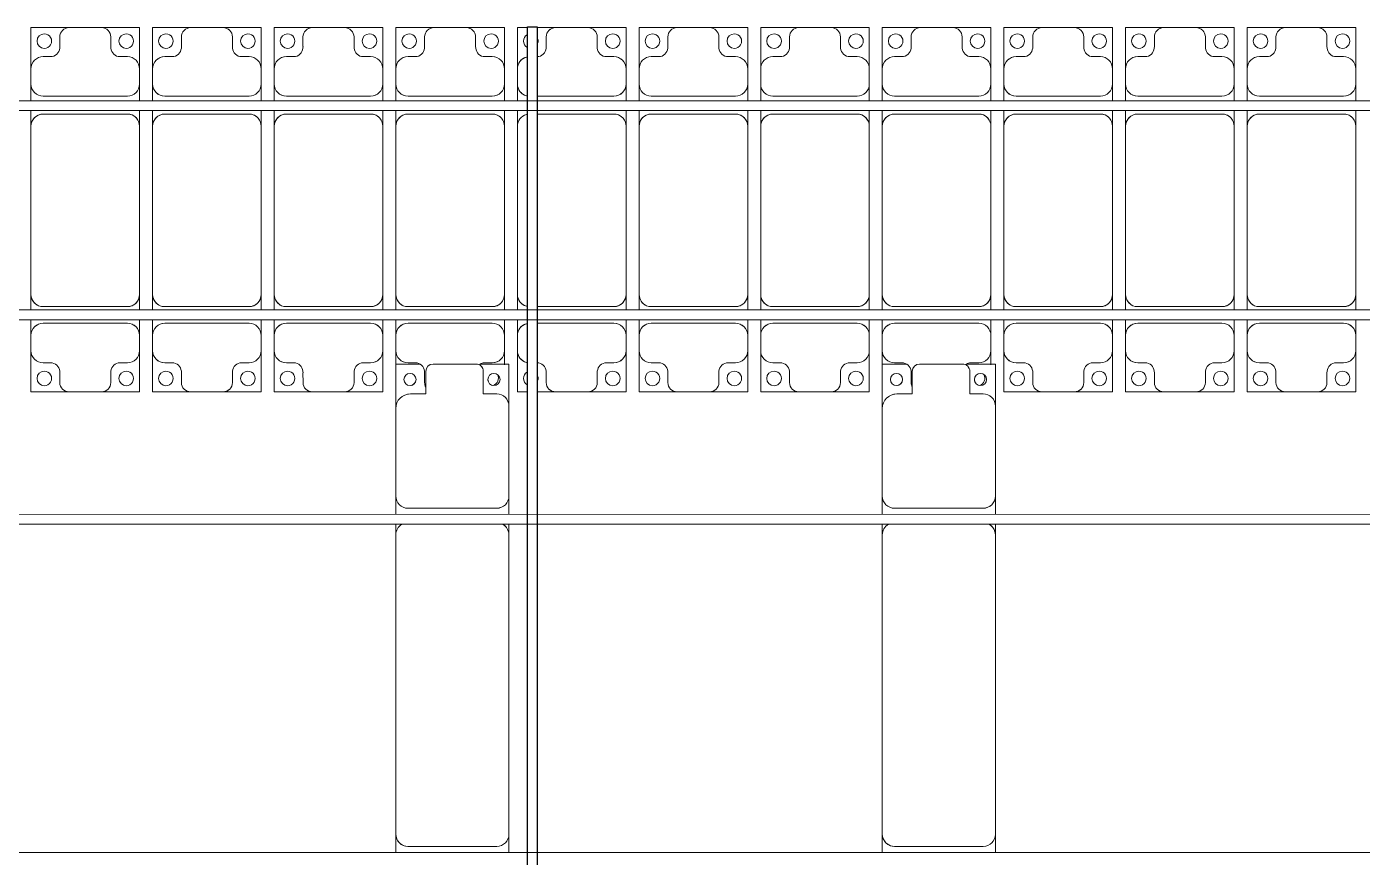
# Model space of a CAD drawing. Header units: millimetres. Extents: x -178706 to 107777, y -87310 to 933.
# Drawn here: x -78641 to -73151, y -8881 to -5467 of the extents above; entities that cross this region are included whole.
import ezdxf

# ---------------------------------------------------------------- set-up
doc = ezdxf.new("R2010")
doc.units = ezdxf.units.MM
doc.layers.add('A-GENM', color=13, linetype='Continuous', lineweight=9)
doc.layers.add('S-BEAM', color=12, linetype='Continuous', lineweight=9)

# ---------------------------------------------------------------- blocks, each defined once
blk = doc.blocks.new('Dai phao do pin - DẢI PHAO ĐỠ PIN-V47-BỐ TRÍ KHUNG KẾT CẤU BÈ PIN 04')
at = {"layer": 'A-GENM', "color": 7}
for p, q in [((67074.7, 241.6), (67149.7, 241.6)), ((68380.3, 241.6), (67149.7, 241.6)), ((68380.3, 241.6), (68424.7, 241.6)), ((68464.7, 241.6), (68539.7, 241.6)), ((68899.7, 241.6), (68539.7, 241.6)), ((68899.7, 241.6), (69082.2, 241.6)), ((69082.2, 241.6), (69082.2, 142.1)), ((67099.7, 191.6), (67099.7, -173.4)), ((68489.7, 191.6), (68489.7, -173.4)), ((68959.7, 118.2), (68959.7, 181.6)), ((69052.2, 118.2), (68959.7, 118.2)), ((69082.2, -88.2), (69082.2, 88.2)), ((69082.2, -105.4), (69082.2, -223.4)), ((68959.7, -173.4), (68959.7, -118.2)), ((68959.7, -118.2), (69052.2, -118.2)), ((67149.7, -223.4), (67074.7, -223.4)), ((67149.7, -223.4), (68380.3, -223.4)), ((68424.7, -223.4), (68380.3, -223.4)), ((68539.7, -223.4), (68464.7, -223.4)), ((68539.7, -223.4), (68909.7, -223.4)), ((69082.2, -223.4), (68909.7, -223.4))]:
    blk.add_line(p, q, dxfattribs=at)
for centre, radius, start, end in [((67149.7, 191.6), 50, 90, 180), ((67149.7, 191.6), 50, 105, 180), ((68380.3, 191.6), 50, 30, 90), ((68380.3, 191.6), 50, 30, 90), ((68539.7, 191.6), 50, 90, 180), ((68539.7, 191.6), 50, 135, 180), ((68899.7, 181.6), 60, 0, 90), ((68899.7, 181.6), 60, 0, 30), ((69018.6, 183.2), 25, 360, 180), ((69018.6, 183.2), 25, 180, 360), ((69052.2, 88.2), 30, 360, 90), ((69052.2, -88.2), 30, 270, 0), ((69052.2, -88.2), 30, 300, 330), ((69018.6, -161.8), 25, 360, 180), ((69018.6, -161.8), 25, 180, 360), ((69018.6, -161.8), 25, 90, 105), ((67149.7, -173.4), 50, 180, 270), ((67149.7, -173.4), 50, 180, 270), ((68380.3, -173.4), 50, 270, 330), ((68380.3, -173.4), 50, 285, 330), ((68539.7, -173.4), 50, 180, 270), ((68539.7, -173.4), 50, 180, 225), ((68909.7, -173.4), 50, 270, 0), ((68909.7, -173.4), 50, 315, 0)]:
    blk.add_arc(centre, radius, start, end, dxfattribs=at)
blk = doc.blocks.new('Dai phao do pin - DẢI PHAO ĐỠ PIN-V48-BỐ TRÍ KHUNG KẾT CẤU BÈ PIN 04')
at = {"layer": 'A-GENM', "color": 7}
for p, q in [((67074.7, 241.6), (67149.7, 241.6)), ((68380.3, 241.6), (67149.7, 241.6)), ((68380.3, 241.6), (68424.7, 241.6)), ((68464.7, 241.6), (68539.7, 241.6)), ((68899.7, 241.6), (68539.7, 241.6)), ((68899.7, 241.6), (69082.2, 241.6)), ((69082.2, 241.6), (69082.2, 142.1)), ((67099.7, 191.6), (67099.7, -173.4)), ((68489.7, 191.6), (68489.7, -173.4)), ((68959.7, 118.2), (68959.7, 181.6)), ((69052.2, 118.2), (68959.7, 118.2)), ((69082.2, -88.2), (69082.2, 88.2)), ((69082.2, -105.4), (69082.2, -223.4)), ((68959.7, -173.4), (68959.7, -118.2)), ((68959.7, -118.2), (69052.2, -118.2)), ((67149.7, -223.4), (67074.7, -223.4)), ((67149.7, -223.4), (68380.3, -223.4)), ((68424.7, -223.4), (68380.3, -223.4)), ((68539.7, -223.4), (68464.7, -223.4)), ((68539.7, -223.4), (68909.7, -223.4)), ((69082.2, -223.4), (68909.7, -223.4))]:
    blk.add_line(p, q, dxfattribs=at)
for centre, radius, start, end in [((67149.7, 191.6), 50, 90, 180), ((67149.7, 191.6), 50, 105, 180), ((68380.3, 191.6), 50, 30, 90), ((68380.3, 191.6), 50, 30, 90), ((68539.7, 191.6), 50, 90, 180), ((68539.7, 191.6), 50, 135, 180), ((68899.7, 181.6), 60, 0, 90), ((68899.7, 181.6), 60, 0, 30), ((69018.6, 183.2), 25, 360, 180), ((69018.6, 183.2), 25, 180, 360), ((69052.2, 88.2), 30, 360, 90), ((69052.2, -88.2), 30, 270, 0), ((69052.2, -88.2), 30, 300, 330), ((69018.6, -161.8), 25, 360, 180), ((69018.6, -161.8), 25, 180, 360), ((69018.6, -161.8), 25, 90, 105), ((67149.7, -173.4), 50, 180, 270), ((67149.7, -173.4), 50, 180, 270), ((68380.3, -173.4), 50, 270, 330), ((68380.3, -173.4), 50, 285, 330), ((68539.7, -173.4), 50, 180, 270), ((68539.7, -173.4), 50, 180, 225), ((68909.7, -173.4), 50, 270, 0), ((68909.7, -173.4), 50, 315, 0)]:
    blk.add_arc(centre, radius, start, end, dxfattribs=at)
blk = doc.blocks.new('Dầm C52 - Dầm C52-21052-BỐ TRÍ KHUNG KẾT CẤU BÈ PIN 04')
at = {"layer": 'S-BEAM', "color": 1}
blk.add_line((63551.9, -20), (-63551.9, -20), dxfattribs=at)
blk = doc.blocks.new('Dầm C52 - Dầm C52-21053-BỐ TRÍ KHUNG KẾT CẤU BÈ PIN 04')
at = {"layer": 'S-BEAM', "color": 1}
for p, q in [((-63553.8, 20), (63553.8, 20)), ((63553.8, -20), (-63553.8, -20))]:
    blk.add_line(p, q, dxfattribs=at)
blk = doc.blocks.new('Dầm C52 - Dầm C52-21054-BỐ TRÍ KHUNG KẾT CẤU BÈ PIN 04')
at = {"layer": 'S-BEAM', "color": 1}
for p, q in [((-63555, 20), (63555, 20)), ((63555, -20), (-63555, -20))]:
    blk.add_line(p, q, dxfattribs=at)
blk = doc.blocks.new('Dầm C52 - Dầm C52-21055-BỐ TRÍ KHUNG KẾT CẤU BÈ PIN 04')
at = {"layer": 'S-BEAM', "color": 1}
for p, q in [((-63556.2, 20), (63556.2, 20)), ((63556.2, -20), (-63556.2, -20))]:
    blk.add_line(p, q, dxfattribs=at)
blk = doc.blocks.new('Dầm C52 - Hộp 40x60-15957-BỐ TRÍ KHUNG KẾT CẤU BÈ PIN 04')
at = {"layer": 'S-BEAM', "color": 3, "lineweight": 25}
for p, q in [((-37160, 20), (37160, 20)), ((37160, 20), (37160, -20)), ((37160, -20), (-37160, -20))]:
    blk.add_line(p, q, dxfattribs=at)
blk = doc.blocks.new('Dai phaodi lai - DẢI PHAO ĐI LẠI-21666-BỐ TRÍ KHUNG KẾT CẤU BÈ PIN 04')
at = {"layer": 'A-GENM', "color": 7}
for p, q in [((92276.8, 748.4), (92433.1, 748.4)), ((92276.8, 579.3), (92276.8, 748.4)), ((92566.9, 748.4), (92433.1, 748.4)), ((92566.9, 748.4), (92723.2, 748.4)), ((92723.2, 748.4), (92723.2, 579.3)), ((92776.8, 748.4), (92933.1, 748.4)), ((92776.8, 579.3), (92776.8, 748.4)), ((93066.9, 748.4), (92933.1, 748.4)), ((93066.9, 748.4), (93223.2, 748.4)), ((93223.2, 748.4), (93223.2, 579.3)), ((93276.8, 748.4), (93433.1, 748.4)), ((93276.8, 579.3), (93276.8, 748.4)), ((93566.9, 748.4), (93433.1, 748.4)), ((93566.9, 748.4), (93723.2, 748.4)), ((93723.2, 748.4), (93723.2, 579.3)), ((93776.8, 748.4), (93933.1, 748.4)), ((93776.8, 579.3), (93776.8, 748.4)), ((94066.9, 748.4), (93933.1, 748.4)), ((94066.9, 748.4), (94223.2, 748.4)), ((94223.2, 748.4), (94223.2, 579.3)), ((94276.8, 748.4), (94318.3, 748.4)), ((94276.8, 579.3), (94276.8, 748.4)), ((94358.3, 748.4), (94433.1, 748.4)), ((94566.9, 748.4), (94433.1, 748.4)), ((94566.9, 748.4), (94723.2, 748.4)), ((94723.2, 748.4), (94723.2, 579.3)), ((94776.8, 748.4), (94933.1, 748.4)), ((94776.8, 579.3), (94776.8, 748.4)), ((95066.9, 748.4), (94933.1, 748.4)), ((95066.9, 748.4), (95223.2, 748.4)), ((95223.2, 748.4), (95223.2, 579.3)), ((95276.8, 748.4), (95433.1, 748.4)), ((95276.8, 579.3), (95276.8, 748.4)), ((95566.9, 748.4), (95433.1, 748.4)), ((95566.9, 748.4), (95723.2, 748.4)), ((95723.2, 748.4), (95723.2, 579.3)), ((95776.8, 748.4), (95933.1, 748.4)), ((95776.8, 579.3), (95776.8, 748.4)), ((96066.9, 748.4), (95933.1, 748.4)), ((96066.9, 748.4), (96223.2, 748.4)), ((96223.2, 748.4), (96223.2, 579.3)), ((96276.8, 748.4), (96433.1, 748.4)), ((96276.8, 579.3), (96276.8, 748.4)), ((96566.9, 748.4), (96433.1, 748.4)), ((96566.9, 748.4), (96723.2, 748.4)), ((96723.2, 748.4), (96723.2, 579.3)), ((96776.8, 748.4), (96933.1, 748.4)), ((96776.8, 579.3), (96776.8, 748.4)), ((97066.9, 748.4), (96933.1, 748.4)), ((97066.9, 748.4), (97223.2, 748.4)), ((97223.2, 748.4), (97223.2, 579.3)), ((97276.8, 748.4), (97433.1, 748.4)), ((97276.8, 579.3), (97276.8, 748.4)), ((97566.9, 748.4), (97433.1, 748.4)), ((97566.9, 748.4), (97723.2, 748.4)), ((97723.2, 748.4), (97723.2, 579.3)), ((92395.1, 710.4), (92395.1, 670.7)), ((92604.9, 670.7), (92604.9, 710.4)), ((92895.1, 710.4), (92895.1, 670.7)), ((93104.9, 670.7), (93104.9, 710.4)), ((93395.1, 710.4), (93395.1, 670.7)), ((93604.9, 670.7), (93604.9, 710.4)), ((93895.1, 710.4), (93895.1, 670.7)), ((94104.9, 670.7), (94104.9, 710.4)), ((94395.1, 710.4), (94395.1, 670.7)), ((94604.9, 670.7), (94604.9, 710.4)), ((94895.1, 710.4), (94895.1, 670.7)), ((95104.9, 670.7), (95104.9, 710.4)), ((95395.1, 710.4), (95395.1, 670.7)), ((95604.9, 670.7), (95604.9, 710.4)), ((95895.1, 710.4), (95895.1, 670.7)), ((96104.9, 670.7), (96104.9, 710.4)), ((96395.1, 710.4), (96395.1, 670.7)), ((96604.9, 670.7), (96604.9, 710.4)), ((96895.1, 710.4), (96895.1, 670.7)), ((97104.9, 670.7), (97104.9, 710.4)), ((97395.1, 710.4), (97395.1, 670.7)), ((97604.9, 670.7), (97604.9, 710.4)), ((92364.3, 629.3), (92326.8, 629.3)), ((92673.2, 629.3), (92635.7, 629.3)), ((92864.3, 629.3), (92826.8, 629.3)), ((93173.2, 629.3), (93135.7, 629.3)), ((93364.3, 629.3), (93326.8, 629.3)), ((93673.2, 629.3), (93635.7, 629.3)), ((93864.3, 629.3), (93826.8, 629.3)), ((94173.2, 629.3), (94135.7, 629.3)), ((94364.3, 629.3), (94358.3, 629.3)), ((94673.2, 629.3), (94635.7, 629.3)), ((94864.3, 629.3), (94826.8, 629.3)), ((95173.2, 629.3), (95135.7, 629.3)), ((95364.3, 629.3), (95326.8, 629.3)), ((95673.2, 629.3), (95635.7, 629.3)), ((95864.3, 629.3), (95826.8, 629.3)), ((96173.2, 629.3), (96135.7, 629.3)), ((96364.3, 629.3), (96326.8, 629.3)), ((96673.2, 629.3), (96635.7, 629.3)), ((96864.3, 629.3), (96826.8, 629.3)), ((97173.2, 629.3), (97135.7, 629.3)), ((97364.3, 629.3), (97326.8, 629.3)), ((97673.2, 629.3), (97635.7, 629.3)), ((92276.8, 579.3), (92276.8, 516.7)), ((92723.2, 516.7), (92723.2, 579.3)), ((92776.8, 579.3), (92776.8, 516.7)), ((93223.2, 516.7), (93223.2, 579.3)), ((93276.8, 579.3), (93276.8, 516.7)), ((93723.2, 516.7), (93723.2, 579.3)), ((93776.8, 579.3), (93776.8, 516.7)), ((94223.2, 516.7), (94223.2, 579.3)), ((94276.8, 579.3), (94276.8, 516.7)), ((94723.2, 516.7), (94723.2, 579.3)), ((94776.8, 579.3), (94776.8, 516.7)), ((95223.2, 516.7), (95223.2, 579.3)), ((95276.8, 579.3), (95276.8, 516.7)), ((95723.2, 516.7), (95723.2, 579.3)), ((95776.8, 579.3), (95776.8, 516.7)), ((96223.2, 516.7), (96223.2, 579.3)), ((96276.8, 579.3), (96276.8, 516.7)), ((96723.2, 516.7), (96723.2, 579.3)), ((96776.8, 579.3), (96776.8, 516.7)), ((97223.2, 516.7), (97223.2, 579.3)), ((97276.8, 579.3), (97276.8, 516.7)), ((97723.2, 516.7), (97723.2, 579.3)), ((92276.8, 447.9), (92276.8, 516.7)), ((92723.2, 516.7), (92723.2, 447.9)), ((92776.8, 447.9), (92776.8, 516.7)), ((93223.2, 516.7), (93223.2, 447.9)), ((93276.8, 447.9), (93276.8, 516.7)), ((93723.2, 516.7), (93723.2, 447.9)), ((93776.8, 447.9), (93776.8, 516.7)), ((94223.2, 516.7), (94223.2, 447.9)), ((94276.8, 447.9), (94276.8, 516.7)), ((94723.2, 516.7), (94723.2, 447.9)), ((94776.8, 447.9), (94776.8, 516.7)), ((95223.2, 516.7), (95223.2, 447.9)), ((95276.8, 447.9), (95276.8, 516.7)), ((95723.2, 516.7), (95723.2, 447.9)), ((95776.8, 447.9), (95776.8, 516.7)), ((96223.2, 516.7), (96223.2, 447.9)), ((96276.8, 447.9), (96276.8, 516.7)), ((96723.2, 516.7), (96723.2, 447.9)), ((96776.8, 447.9), (96776.8, 516.7)), ((97223.2, 516.7), (97223.2, 447.9)), ((97276.8, 447.9), (97276.8, 516.7)), ((97723.2, 516.7), (97723.2, 447.9)), ((92326.8, 466.7), (92673.2, 466.7)), ((92826.8, 466.7), (93173.2, 466.7)), ((93326.8, 466.7), (93673.2, 466.7)), ((93826.8, 466.7), (94173.2, 466.7)), ((94358.3, 466.7), (94673.2, 466.7)), ((94826.8, 466.7), (95173.2, 466.7)), ((95326.8, 466.7), (95673.2, 466.7)), ((95826.8, 466.7), (96173.2, 466.7)), ((96326.8, 466.7), (96673.2, 466.7)), ((96826.8, 466.7), (97173.2, 466.7)), ((97326.8, 466.7), (97673.2, 466.7)), ((92276.8, 343.3), (92276.8, 407.9)), ((92673.2, 393.3), (92326.8, 393.3)), ((92723.2, 407.9), (92723.2, 343.3)), ((92776.8, 343.3), (92776.8, 407.9)), ((93173.2, 393.3), (92826.8, 393.3)), ((93223.2, 407.9), (93223.2, 343.3)), ((93276.8, 343.3), (93276.8, 407.9)), ((93673.2, 393.3), (93326.8, 393.3)), ((93723.2, 407.9), (93723.2, 343.3)), ((93776.8, 343.3), (93776.8, 407.9)), ((94173.2, 393.3), (93826.8, 393.3)), ((94223.2, 407.9), (94223.2, 343.3)), ((94276.8, 343.3), (94276.8, 407.9)), ((94673.2, 393.3), (94358.3, 393.3)), ((94723.2, 407.9), (94723.2, 343.3)), ((94776.8, 343.3), (94776.8, 407.9)), ((95173.2, 393.3), (94826.8, 393.3)), ((95223.2, 407.9), (95223.2, 343.3)), ((95276.8, 343.3), (95276.8, 407.9)), ((95673.2, 393.3), (95326.8, 393.3)), ((95723.2, 407.9), (95723.2, 343.3)), ((95776.8, 343.3), (95776.8, 407.9)), ((96173.2, 393.3), (95826.8, 393.3)), ((96223.2, 407.9), (96223.2, 343.3)), ((96276.8, 343.3), (96276.8, 407.9)), ((96673.2, 393.3), (96326.8, 393.3)), ((96723.2, 407.9), (96723.2, 343.3)), ((96776.8, 343.3), (96776.8, 407.9)), ((97173.2, 393.3), (96826.8, 393.3)), ((97223.2, 407.9), (97223.2, 343.3)), ((97276.8, 343.3), (97276.8, 407.9)), ((97673.2, 393.3), (97326.8, 393.3)), ((97723.2, 407.9), (97723.2, 343.3)), ((92276.8, 343.3), (92276.8, -348.3)), ((92723.2, -348.3), (92723.2, 343.3)), ((92776.8, 343.3), (92776.8, -348.3)), ((93223.2, -348.3), (93223.2, 343.3)), ((93276.8, 343.3), (93276.8, -348.3)), ((93723.2, -348.3), (93723.2, 343.3)), ((93776.8, 343.3), (93776.8, -348.3)), ((94223.2, -348.3), (94223.2, 343.3)), ((94276.8, 343.3), (94276.8, -348.3)), ((94723.2, -348.3), (94723.2, 343.3)), ((94776.8, 343.3), (94776.8, -348.3)), ((95223.2, -348.3), (95223.2, 343.3)), ((95276.8, 343.3), (95276.8, -348.3)), ((95723.2, -348.3), (95723.2, 343.3)), ((95776.8, 343.3), (95776.8, -348.3)), ((96223.2, -348.3), (96223.2, 343.3)), ((96276.8, 343.3), (96276.8, -348.3)), ((96723.2, -348.3), (96723.2, 343.3)), ((96776.8, 343.3), (96776.8, -348.3)), ((97223.2, -348.3), (97223.2, 343.3)), ((97276.8, 343.3), (97276.8, -348.3)), ((97723.2, -348.3), (97723.2, 343.3)), ((92276.8, -412.1), (92276.8, -348.3)), ((92723.2, -348.3), (92723.2, -412.1)), ((92776.8, -412.1), (92776.8, -348.3)), ((93223.2, -348.3), (93223.2, -412.1)), ((93276.8, -412.1), (93276.8, -348.3)), ((93723.2, -348.3), (93723.2, -412.1)), ((93776.8, -412.1), (93776.8, -348.3)), ((94223.2, -348.3), (94223.2, -412.1)), ((94276.8, -412.1), (94276.8, -348.3)), ((94723.2, -348.3), (94723.2, -412.1)), ((94776.8, -412.1), (94776.8, -348.3)), ((95223.2, -348.3), (95223.2, -412.1)), ((95276.8, -412.1), (95276.8, -348.3)), ((95723.2, -348.3), (95723.2, -412.1)), ((95776.8, -412.1), (95776.8, -348.3)), ((96223.2, -348.3), (96223.2, -412.1)), ((96276.8, -412.1), (96276.8, -348.3)), ((96723.2, -348.3), (96723.2, -412.1)), ((96776.8, -412.1), (96776.8, -348.3)), ((97223.2, -348.3), (97223.2, -412.1)), ((97276.8, -412.1), (97276.8, -348.3)), ((97723.2, -348.3), (97723.2, -412.1)), ((92326.8, -398.3), (92673.2, -398.3)), ((92826.8, -398.3), (93173.2, -398.3)), ((93326.8, -398.3), (93673.2, -398.3)), ((93826.8, -398.3), (94173.2, -398.3)), ((94358.3, -398.3), (94673.2, -398.3)), ((94826.8, -398.3), (95173.2, -398.3)), ((95326.8, -398.3), (95673.2, -398.3)), ((95826.8, -398.3), (96173.2, -398.3)), ((96326.8, -398.3), (96673.2, -398.3)), ((96826.8, -398.3), (97173.2, -398.3)), ((97326.8, -398.3), (97673.2, -398.3)), ((92276.8, -516.7), (92276.8, -452.1)), ((92673.2, -466.7), (92326.8, -466.7)), ((92723.2, -452.1), (92723.2, -516.7)), ((92776.8, -516.7), (92776.8, -452.1)), ((93173.2, -466.7), (92826.8, -466.7)), ((93223.2, -452.1), (93223.2, -516.7)), ((93276.8, -516.7), (93276.8, -452.1)), ((93673.2, -466.7), (93326.8, -466.7)), ((93723.2, -452.1), (93723.2, -516.7)), ((93776.8, -516.7), (93776.8, -452.1)), ((94173.2, -466.7), (93826.8, -466.7)), ((94223.2, -452.1), (94223.2, -516.7)), ((94276.8, -516.7), (94276.8, -452.1)), ((94673.2, -466.7), (94358.3, -466.7)), ((94723.2, -452.1), (94723.2, -516.7)), ((94776.8, -516.7), (94776.8, -452.1)), ((95173.2, -466.7), (94826.8, -466.7)), ((95223.2, -452.1), (95223.2, -516.7)), ((95276.8, -516.7), (95276.8, -452.1)), ((95673.2, -466.7), (95326.8, -466.7)), ((95723.2, -452.1), (95723.2, -516.7)), ((95776.8, -516.7), (95776.8, -452.1)), ((96173.2, -466.7), (95826.8, -466.7)), ((96223.2, -452.1), (96223.2, -516.7)), ((96276.8, -516.7), (96276.8, -452.1)), ((96673.2, -466.7), (96326.8, -466.7)), ((96723.2, -452.1), (96723.2, -516.7)), ((96776.8, -516.7), (96776.8, -452.1)), ((97173.2, -466.7), (96826.8, -466.7)), ((97223.2, -452.1), (97223.2, -516.7)), ((97276.8, -516.7), (97276.8, -452.1)), ((97673.2, -466.7), (97326.8, -466.7)), ((97723.2, -452.1), (97723.2, -516.7)), ((92276.8, -516.7), (92276.8, -579.3)), ((92723.2, -579.3), (92723.2, -516.7)), ((92776.8, -516.7), (92776.8, -579.3)), ((93223.2, -579.3), (93223.2, -516.7)), ((93276.8, -516.7), (93276.8, -579.3)), ((93723.2, -579.3), (93723.2, -516.7)), ((93776.8, -516.7), (93776.8, -579.3)), ((94223.2, -579.3), (94223.2, -516.7)), ((94276.8, -516.7), (94276.8, -579.3)), ((94723.2, -579.3), (94723.2, -516.7)), ((94776.8, -516.7), (94776.8, -579.3)), ((95223.2, -579.3), (95223.2, -516.7)), ((95276.8, -516.7), (95276.8, -579.3)), ((95723.2, -579.3), (95723.2, -516.7)), ((95776.8, -516.7), (95776.8, -579.3)), ((96223.2, -579.3), (96223.2, -516.7)), ((96276.8, -516.7), (96276.8, -579.3)), ((96723.2, -579.3), (96723.2, -516.7)), ((96776.8, -516.7), (96776.8, -579.3)), ((97223.2, -579.3), (97223.2, -516.7)), ((97276.8, -516.7), (97276.8, -579.3)), ((97723.2, -579.3), (97723.2, -516.7)), ((92276.8, -748.4), (92276.8, -579.3)), ((92723.2, -579.3), (92723.2, -748.4)), ((92776.8, -748.4), (92776.8, -579.3)), ((93223.2, -579.3), (93223.2, -748.4)), ((93276.8, -748.4), (93276.8, -579.3)), ((93723.2, -579.3), (93723.2, -748.4)), ((93776.8, -634.6), (93776.8, -579.3)), ((94223.2, -579.3), (94223.2, -637.1)), ((94276.8, -748.4), (94276.8, -579.3)), ((94723.2, -579.3), (94723.2, -748.4)), ((94776.8, -748.4), (94776.8, -579.3)), ((95223.2, -579.3), (95223.2, -748.4)), ((95276.8, -748.4), (95276.8, -579.3)), ((95723.2, -579.3), (95723.2, -748.4)), ((95776.8, -634.6), (95776.8, -579.3)), ((96223.2, -579.3), (96223.2, -637.1)), ((96276.8, -748.4), (96276.8, -579.3)), ((96723.2, -579.3), (96723.2, -748.4)), ((96776.8, -748.4), (96776.8, -579.3)), ((97223.2, -579.3), (97223.2, -748.4)), ((97276.8, -748.4), (97276.8, -579.3)), ((97723.2, -579.3), (97723.2, -748.4)), ((92326.8, -629.3), (92364.3, -629.3)), ((92635.7, -629.3), (92673.2, -629.3)), ((92826.8, -629.3), (92864.3, -629.3)), ((93135.7, -629.3), (93173.2, -629.3)), ((93326.8, -629.3), (93364.3, -629.3)), ((93635.7, -629.3), (93673.2, -629.3)), ((93826.8, -629.3), (93864.3, -629.3)), ((94135.7, -629.3), (94173.2, -629.3)), ((94358.3, -629.3), (94364.3, -629.3)), ((94635.7, -629.3), (94673.2, -629.3)), ((94826.8, -629.3), (94864.3, -629.3)), ((95135.7, -629.3), (95173.2, -629.3)), ((95326.8, -629.3), (95364.3, -629.3)), ((95635.7, -629.3), (95673.2, -629.3)), ((95826.8, -629.3), (95864.3, -629.3)), ((96135.7, -629.3), (96173.2, -629.3)), ((96326.8, -629.3), (96364.3, -629.3)), ((96635.7, -629.3), (96673.2, -629.3)), ((96826.8, -629.3), (96864.3, -629.3)), ((97135.7, -629.3), (97173.2, -629.3)), ((97326.8, -629.3), (97364.3, -629.3)), ((97635.7, -629.3), (97673.2, -629.3)), ((92395.1, -670.7), (92395.1, -710.4)), ((92604.9, -710.4), (92604.9, -670.7)), ((92895.1, -670.7), (92895.1, -710.4)), ((93104.9, -710.4), (93104.9, -670.7)), ((93395.1, -670.7), (93395.1, -710.4)), ((93604.9, -710.4), (93604.9, -670.7)), ((93895.1, -670.7), (93895.1, -710.4)), ((94395.1, -670.7), (94395.1, -710.4)), ((94604.9, -710.4), (94604.9, -670.7)), ((94895.1, -670.7), (94895.1, -710.4)), ((95104.9, -710.4), (95104.9, -670.7)), ((95395.1, -670.7), (95395.1, -710.4)), ((95604.9, -710.4), (95604.9, -670.7)), ((95895.1, -670.7), (95895.1, -710.4)), ((96395.1, -670.7), (96395.1, -710.4)), ((96604.9, -710.4), (96604.9, -670.7)), ((96895.1, -670.7), (96895.1, -710.4)), ((97104.9, -710.4), (97104.9, -670.7)), ((97395.1, -670.7), (97395.1, -710.4)), ((97604.9, -710.4), (97604.9, -670.7)), ((92433.1, -748.4), (92276.8, -748.4)), ((92433.1, -748.4), (92566.9, -748.4)), ((92723.2, -748.4), (92566.9, -748.4)), ((92933.1, -748.4), (92776.8, -748.4)), ((92933.1, -748.4), (93066.9, -748.4)), ((93223.2, -748.4), (93066.9, -748.4)), ((93433.1, -748.4), (93276.8, -748.4)), ((93433.1, -748.4), (93566.9, -748.4)), ((93723.2, -748.4), (93566.9, -748.4)), ((94318.3, -748.4), (94276.8, -748.4)), ((94433.1, -748.4), (94358.3, -748.4)), ((94433.1, -748.4), (94566.9, -748.4)), ((94723.2, -748.4), (94566.9, -748.4)), ((94933.1, -748.4), (94776.8, -748.4)), ((94933.1, -748.4), (95066.9, -748.4)), ((95223.2, -748.4), (95066.9, -748.4)), ((95433.1, -748.4), (95276.8, -748.4)), ((95433.1, -748.4), (95566.9, -748.4)), ((95723.2, -748.4), (95566.9, -748.4)), ((96433.1, -748.4), (96276.8, -748.4)), ((96433.1, -748.4), (96566.9, -748.4)), ((96723.2, -748.4), (96566.9, -748.4)), ((96933.1, -748.4), (96776.8, -748.4)), ((96933.1, -748.4), (97066.9, -748.4)), ((97223.2, -748.4), (97066.9, -748.4)), ((97433.1, -748.4), (97276.8, -748.4)), ((97433.1, -748.4), (97566.9, -748.4)), ((97723.2, -748.4), (97566.9, -748.4))]:
    blk.add_line(p, q, dxfattribs=at)
for centre, radius, start, end in [((92331.6, 693.3), 30, 90, 270), ((92331.6, 693.3), 30, 270, 90), ((92433.1, 710.4), 38, 90, 180), ((92433.1, 710.4), 38, 90, 135), ((92566.9, 710.4), 38, 360, 90), ((92566.9, 710.4), 38, 45, 90), ((92668.4, 693.3), 30, 90, 270), ((92668.4, 693.3), 30, 270, 90), ((92831.6, 693.3), 30, 90, 270), ((92831.6, 693.3), 30, 270, 90), ((92933.1, 710.4), 38, 90, 180), ((92933.1, 710.4), 38, 90, 135), ((93066.9, 710.4), 38, 0, 90), ((93066.9, 710.4), 38, 45, 90), ((93168.4, 693.3), 30, 90, 270), ((93168.4, 693.3), 30, 270, 90), ((93331.6, 693.3), 30, 90, 270), ((93331.6, 693.3), 30, 270, 90), ((93433.1, 710.4), 38, 90, 180), ((93433.1, 710.4), 38, 90, 135), ((93566.9, 710.4), 38, 360, 90), ((93566.9, 710.4), 38, 45, 90), ((93668.4, 693.3), 30, 90, 270), ((93668.4, 693.3), 30, 270, 90), ((93831.6, 693.3), 30, 90, 270), ((93831.6, 693.3), 30, 270, 90), ((93933.1, 710.4), 38, 90, 180), ((93933.1, 710.4), 38, 90, 135), ((94066.9, 710.4), 38, 0, 90), ((94066.9, 710.4), 38, 45, 90), ((94168.4, 693.3), 30, 90, 270), ((94168.4, 693.3), 30, 270, 90), ((94331.6, 693.3), 30, 120, 240), ((94433.1, 710.4), 38, 90, 180), ((94433.1, 710.4), 38, 90, 135), ((94566.9, 710.4), 38, 360, 90), ((94566.9, 710.4), 38, 45, 90), ((94668.4, 693.3), 30, 90, 270), ((94668.4, 693.3), 30, 270, 90), ((94831.6, 693.3), 30, 90, 270), ((94831.6, 693.3), 30, 270, 90), ((94933.1, 710.4), 38, 90, 180), ((94933.1, 710.4), 38, 90, 135), ((95066.9, 710.4), 38, 0, 90), ((95066.9, 710.4), 38, 45, 90), ((95168.4, 693.3), 30, 90, 270), ((95168.4, 693.3), 30, 270, 90), ((95331.6, 693.3), 30, 90, 270), ((95331.6, 693.3), 30, 270, 90), ((95433.1, 710.4), 38, 90, 180), ((95433.1, 710.4), 38, 90, 135), ((95566.9, 710.4), 38, 0, 90), ((95566.9, 710.4), 38, 45, 90), ((95668.4, 693.3), 30, 90, 270), ((95668.4, 693.3), 30, 270, 90), ((95831.6, 693.3), 30, 90, 270), ((95831.6, 693.3), 30, 270, 90), ((95933.1, 710.4), 38, 90, 180), ((95933.1, 710.4), 38, 90, 135), ((96066.9, 710.4), 38, 0, 90), ((96066.9, 710.4), 38, 45, 90), ((96168.4, 693.3), 30, 90, 270), ((96168.4, 693.3), 30, 270, 90), ((96331.6, 693.3), 30, 90, 270), ((96331.6, 693.3), 30, 270, 90), ((96433.1, 710.4), 38, 90, 180), ((96433.1, 710.4), 38, 90, 135), ((96566.9, 710.4), 38, 360, 90), ((96566.9, 710.4), 38, 45, 90), ((96668.4, 693.3), 30, 90, 270), ((96668.4, 693.3), 30, 270, 90), ((96831.6, 693.3), 30, 90, 270), ((96831.6, 693.3), 30, 270, 90), ((96933.1, 710.4), 38, 90, 180), ((96933.1, 710.4), 38, 90, 135), ((97066.9, 710.4), 38, 0, 90), ((97066.9, 710.4), 38, 45, 90), ((97168.4, 693.3), 30, 90, 270), ((97168.4, 693.3), 30, 270, 90), ((97331.6, 693.3), 30, 90, 270), ((97331.6, 693.3), 30, 270, 90), ((97433.1, 710.4), 38, 90, 180), ((97433.1, 710.4), 38, 90, 135), ((97566.9, 710.4), 38, 0, 90), ((97566.9, 710.4), 38, 45, 90), ((97668.4, 693.3), 30, 90, 270), ((97668.4, 693.3), 30, 270, 90), ((92355.2, 668.2), 40, 283.1885, 3.5081), ((92644.8, 668.2), 40, 176.4919, 256.8115), ((92855.2, 668.2), 40, 283.1885, 3.5081), ((93144.8, 668.2), 40, 176.4919, 256.8115), ((93355.2, 668.2), 40, 283.1885, 3.5081), ((93644.8, 668.2), 40, 176.4919, 256.8115), ((93855.2, 668.2), 40, 283.1885, 3.5081), ((94144.8, 668.2), 40, 176.4919, 256.8115), ((94331.6, 693.3), 30, 345, 15), ((94355.2, 668.2), 40, 283.1885, 3.5081), ((94644.8, 668.2), 40, 176.4919, 256.8115), ((94855.2, 668.2), 40, 283.1885, 3.5081), ((95144.8, 668.2), 40, 176.4919, 256.8115), ((95355.2, 668.2), 40, 283.1885, 3.5081), ((95644.8, 668.2), 40, 176.4919, 256.8115), ((95855.2, 668.2), 40, 283.1885, 3.5081), ((96144.8, 668.2), 40, 176.4919, 256.8115), ((96355.2, 668.2), 40, 283.1885, 3.5081), ((96644.8, 668.2), 40, 176.4919, 256.8115), ((96855.2, 668.2), 40, 283.1885, 3.5081), ((97144.8, 668.2), 40, 176.4919, 256.8115), ((97355.2, 668.2), 40, 283.1885, 3.5081), ((97644.8, 668.2), 40, 176.4919, 256.8115), ((92326.8, 579.3), 50, 90, 180), ((92326.8, 579.3), 50, 90, 135), ((92673.2, 579.3), 50, 360, 90), ((92673.2, 579.3), 50, 45, 90), ((92826.8, 579.3), 50, 90, 180), ((92826.8, 579.3), 50, 90, 135), ((93173.2, 579.3), 50, 0, 90), ((93173.2, 579.3), 50, 45, 90), ((93326.8, 579.3), 50, 90, 180), ((93326.8, 579.3), 50, 90, 135), ((93673.2, 579.3), 50, 360, 90), ((93673.2, 579.3), 50, 45, 90), ((93826.8, 579.3), 50, 90, 180), ((93826.8, 579.3), 50, 90, 135), ((94173.2, 579.3), 50, 0, 90), ((94173.2, 579.3), 50, 45, 90), ((94326.8, 579.3), 50, 105, 180), ((94326.8, 579.3), 50, 105, 135), ((94673.2, 579.3), 50, 0, 90), ((94673.2, 579.3), 50, 45, 90), ((94826.8, 579.3), 50, 90, 180), ((94826.8, 579.3), 50, 90, 135), ((95173.2, 579.3), 50, 0, 90), ((95173.2, 579.3), 50, 45, 90), ((95326.8, 579.3), 50, 90, 180), ((95326.8, 579.3), 50, 90, 135), ((95673.2, 579.3), 50, 0, 90), ((95673.2, 579.3), 50, 45, 90), ((95826.8, 579.3), 50, 90, 180), ((95826.8, 579.3), 50, 90, 135), ((96173.2, 579.3), 50, 0, 90), ((96173.2, 579.3), 50, 45, 90), ((96326.8, 579.3), 50, 90, 180), ((96326.8, 579.3), 50, 90, 135), ((96673.2, 579.3), 50, 0, 90), ((96673.2, 579.3), 50, 45, 90), ((96826.8, 579.3), 50, 90, 180), ((96826.8, 579.3), 50, 90, 135), ((97173.2, 579.3), 50, 0, 90), ((97173.2, 579.3), 50, 45, 90), ((97326.8, 579.3), 50, 90, 180), ((97326.8, 579.3), 50, 90, 135), ((97673.2, 579.3), 50, 360, 90), ((97673.2, 579.3), 50, 45, 90), ((92326.8, 516.7), 50, 180, 270), ((92673.2, 516.7), 50, 270, 360), ((92826.8, 516.7), 50, 180, 270), ((93173.2, 516.7), 50, 270, 0), ((93326.8, 516.7), 50, 180, 270), ((93673.2, 516.7), 50, 270, 360), ((93826.8, 516.7), 50, 180, 270), ((94173.2, 516.7), 50, 270, 360), ((94326.8, 516.7), 50, 180, 255), ((94673.2, 516.7), 50, 270, 360), ((94826.8, 516.7), 50, 180, 270), ((95173.2, 516.7), 50, 270, 0), ((95326.8, 516.7), 50, 180, 270), ((95673.2, 516.7), 50, 270, 360), ((95826.8, 516.7), 50, 180, 270), ((96173.2, 516.7), 50, 270, 360), ((96326.8, 516.7), 50, 180, 270), ((96673.2, 516.7), 50, 270, 360), ((96826.8, 516.7), 50, 180, 270), ((97173.2, 516.7), 50, 270, 0), ((97326.8, 516.7), 50, 180, 270), ((97673.2, 516.7), 50, 270, 360), ((92326.8, 516.7), 50, 225, 270), ((92673.2, 516.7), 50, 270, 315), ((92826.8, 516.7), 50, 225, 270), ((93173.2, 516.7), 50, 270, 315), ((93326.8, 516.7), 50, 225, 270), ((93673.2, 516.7), 50, 270, 315), ((93826.8, 516.7), 50, 225, 270), ((94173.2, 516.7), 50, 270, 315), ((94326.8, 516.7), 50, 225, 255), ((94673.2, 516.7), 50, 270, 315), ((94826.8, 516.7), 50, 225, 270), ((95173.2, 516.7), 50, 270, 315), ((95326.8, 516.7), 50, 225, 270), ((95673.2, 516.7), 50, 270, 315), ((95826.8, 516.7), 50, 225, 270), ((96173.2, 516.7), 50, 270, 315), ((96326.8, 516.7), 50, 225, 270), ((96673.2, 516.7), 50, 270, 315), ((96826.8, 516.7), 50, 225, 270), ((97173.2, 516.7), 50, 270, 315), ((97326.8, 516.7), 50, 225, 270), ((97673.2, 516.7), 50, 270, 315), ((92326.8, 343.3), 50, 90, 180), ((92326.8, 343.3), 50, 105, 180), ((92673.2, 343.3), 50, 360, 90), ((92673.2, 343.3), 50, 30, 75), ((92826.8, 343.3), 50, 90, 180), ((92826.8, 343.3), 50, 105, 180), ((93173.2, 343.3), 50, 0, 90), ((93173.2, 343.3), 50, 30, 75), ((93326.8, 343.3), 50, 90, 180), ((93326.8, 343.3), 50, 105, 180), ((93673.2, 343.3), 50, 360, 90), ((93673.2, 343.3), 50, 30, 75), ((93826.8, 343.3), 50, 90, 180), ((93826.8, 343.3), 50, 105, 180), ((94173.2, 343.3), 50, 0, 90), ((94173.2, 343.3), 50, 30, 75), ((94326.8, 343.3), 50, 105, 180), ((94326.8, 343.3), 50, 105, 180), ((94673.2, 343.3), 50, 360, 90), ((94673.2, 343.3), 50, 30, 75), ((94826.8, 343.3), 50, 90, 180), ((94826.8, 343.3), 50, 105, 180), ((95173.2, 343.3), 50, 0, 90), ((95173.2, 343.3), 50, 30, 75), ((95326.8, 343.3), 50, 90, 180), ((95326.8, 343.3), 50, 105, 180), ((95673.2, 343.3), 50, 360, 90), ((95673.2, 343.3), 50, 30, 75), ((95826.8, 343.3), 50, 90, 180), ((95826.8, 343.3), 50, 105, 180), ((96173.2, 343.3), 50, 360, 90), ((96173.2, 343.3), 50, 30, 75), ((96326.8, 343.3), 50, 90, 180), ((96326.8, 343.3), 50, 105, 180), ((96673.2, 343.3), 50, 360, 90), ((96673.2, 343.3), 50, 30, 75), ((96826.8, 343.3), 50, 90, 180), ((96826.8, 343.3), 50, 105, 180), ((97173.2, 343.3), 50, 0, 90), ((97173.2, 343.3), 50, 30, 75), ((97326.8, 343.3), 50, 90, 180), ((97326.8, 343.3), 50, 105, 180), ((97673.2, 343.3), 50, 360, 90), ((97673.2, 343.3), 50, 30, 75), ((92326.8, -348.3), 50, 180, 270), ((92326.8, -348.3), 50, 195, 240), ((92673.2, -348.3), 50, 270, 0), ((92673.2, -348.3), 50, 270, 345), ((92826.8, -348.3), 50, 180, 270), ((92826.8, -348.3), 50, 195, 240), ((93173.2, -348.3), 50, 270, 360), ((93173.2, -348.3), 50, 270, 345), ((93326.8, -348.3), 50, 180, 270), ((93326.8, -348.3), 50, 195, 240), ((93673.2, -348.3), 50, 270, 0), ((93673.2, -348.3), 50, 270, 345), ((93826.8, -348.3), 50, 180, 270), ((93826.8, -348.3), 50, 195, 240), ((94173.2, -348.3), 50, 270, 360), ((94173.2, -348.3), 50, 270, 345), ((94326.8, -348.3), 50, 180, 255), ((94326.8, -348.3), 50, 195, 240), ((94673.2, -348.3), 50, 270, 360), ((94673.2, -348.3), 50, 270, 345), ((94826.8, -348.3), 50, 180, 270), ((94826.8, -348.3), 50, 195, 240), ((95173.2, -348.3), 50, 270, 360), ((95173.2, -348.3), 50, 270, 345), ((95326.8, -348.3), 50, 180, 270), ((95326.8, -348.3), 50, 195, 240), ((95673.2, -348.3), 50, 270, 0), ((95673.2, -348.3), 50, 270, 345), ((95826.8, -348.3), 50, 180, 270), ((95826.8, -348.3), 50, 195, 240), ((96173.2, -348.3), 50, 270, 360), ((96173.2, -348.3), 50, 270, 345), ((96326.8, -348.3), 50, 180, 270), ((96326.8, -348.3), 50, 195, 240), ((96673.2, -348.3), 50, 270, 0), ((96673.2, -348.3), 50, 270, 345), ((96826.8, -348.3), 50, 180, 270), ((96826.8, -348.3), 50, 195, 240), ((97173.2, -348.3), 50, 270, 360), ((97173.2, -348.3), 50, 270, 345), ((97326.8, -348.3), 50, 180, 270), ((97326.8, -348.3), 50, 195, 240), ((97673.2, -348.3), 50, 270, 360), ((97673.2, -348.3), 50, 270, 345), ((92326.8, -516.7), 50, 90, 180), ((92326.8, -516.7), 50, 90, 135), ((92673.2, -516.7), 50, 0, 90), ((92673.2, -516.7), 50, 45, 90), ((92826.8, -516.7), 50, 90, 180), ((92826.8, -516.7), 50, 90, 135), ((93173.2, -516.7), 50, 360, 90), ((93173.2, -516.7), 50, 45, 90), ((93326.8, -516.7), 50, 90, 180), ((93326.8, -516.7), 50, 90, 135), ((93673.2, -516.7), 50, 0, 90), ((93673.2, -516.7), 50, 45, 90), ((93826.8, -516.7), 50, 90, 180), ((93826.8, -516.7), 50, 90, 135), ((94173.2, -516.7), 50, 360, 90), ((94173.2, -516.7), 50, 45, 90), ((94326.8, -516.7), 50, 105, 180), ((94326.8, -516.7), 50, 105, 135), ((94673.2, -516.7), 50, 0, 90), ((94673.2, -516.7), 50, 45, 90), ((94826.8, -516.7), 50, 90, 180), ((94826.8, -516.7), 50, 90, 135), ((95173.2, -516.7), 50, 0, 90), ((95173.2, -516.7), 50, 45, 90), ((95326.8, -516.7), 50, 90, 180), ((95326.8, -516.7), 50, 90, 135), ((95673.2, -516.7), 50, 0, 90), ((95673.2, -516.7), 50, 45, 90), ((95826.8, -516.7), 50, 90, 180), ((95826.8, -516.7), 50, 90, 135), ((96173.2, -516.7), 50, 360, 90), ((96173.2, -516.7), 50, 45, 90), ((96326.8, -516.7), 50, 90, 180), ((96326.8, -516.7), 50, 90, 135), ((96673.2, -516.7), 50, 0, 90), ((96673.2, -516.7), 50, 45, 90), ((96826.8, -516.7), 50, 90, 180), ((96826.8, -516.7), 50, 90, 135), ((97173.2, -516.7), 50, 360, 90), ((97173.2, -516.7), 50, 45, 90), ((97326.8, -516.7), 50, 90, 180), ((97326.8, -516.7), 50, 90, 135), ((97673.2, -516.7), 50, 0, 90), ((97673.2, -516.7), 50, 45, 90), ((92326.8, -579.3), 50, 180, 270), ((92673.2, -579.3), 50, 270, 360), ((92826.8, -579.3), 50, 180, 270), ((93173.2, -579.3), 50, 270, 360), ((93326.8, -579.3), 50, 180, 270), ((93673.2, -579.3), 50, 270, 360), ((93826.8, -579.3), 50, 180, 270), ((94173.2, -579.3), 50, 270, 360), ((94326.8, -579.3), 50, 180, 255), ((94673.2, -579.3), 50, 270, 360), ((94826.8, -579.3), 50, 180, 270), ((95173.2, -579.3), 50, 270, 360), ((95326.8, -579.3), 50, 180, 270), ((95673.2, -579.3), 50, 270, 0), ((95826.8, -579.3), 50, 180, 270), ((96173.2, -579.3), 50, 270, 360), ((96326.8, -579.3), 50, 180, 270), ((96673.2, -579.3), 50, 270, 360), ((96826.8, -579.3), 50, 180, 270), ((97173.2, -579.3), 50, 270, 0), ((97326.8, -579.3), 50, 180, 270), ((97673.2, -579.3), 50, 270, 360), ((92326.8, -579.3), 50, 225, 270), ((92355.2, -668.2), 40, 356.4919, 76.8115), ((92644.8, -668.2), 40, 103.1885, 183.5081), ((92673.2, -579.3), 50, 270, 315), ((92826.8, -579.3), 50, 225, 270), ((92855.2, -668.2), 40, 356.4919, 76.8115), ((93144.8, -668.2), 40, 103.1885, 183.5081), ((93173.2, -579.3), 50, 270, 315), ((93326.8, -579.3), 50, 225, 270), ((93355.2, -668.2), 40, 356.4919, 76.8115), ((93644.8, -668.2), 40, 103.1885, 183.5081), ((93673.2, -579.3), 50, 270, 315), ((93826.8, -579.3), 50, 225, 270), ((93855.2, -668.2), 40, 356.4919, 76.8115), ((94144.8, -668.2), 40, 103.1885, 129.9617), ((94173.2, -579.3), 50, 270, 315), ((94326.8, -579.3), 50, 225, 255), ((94355.2, -668.2), 40, 356.4919, 76.8115), ((94644.8, -668.2), 40, 103.1885, 183.5081), ((94673.2, -579.3), 50, 270, 315), ((94826.8, -579.3), 50, 225, 270), ((94855.2, -668.2), 40, 356.4919, 76.8115), ((95144.8, -668.2), 40, 103.1885, 183.5081), ((95173.2, -579.3), 50, 270, 315), ((95326.8, -579.3), 50, 225, 270), ((95355.2, -668.2), 40, 356.4919, 76.8115), ((95644.8, -668.2), 40, 103.1885, 183.5081), ((95673.2, -579.3), 50, 270, 315), ((95826.8, -579.3), 50, 225, 270), ((95855.2, -668.2), 40, 356.4919, 76.8115), ((96144.8, -668.2), 40, 103.1885, 129.9617), ((96173.2, -579.3), 50, 270, 315), ((96326.8, -579.3), 50, 225, 270), ((96355.2, -668.2), 40, 356.4919, 76.8115), ((96644.8, -668.2), 40, 103.1885, 183.5081), ((96673.2, -579.3), 50, 270, 315), ((96826.8, -579.3), 50, 225, 270), ((96855.2, -668.2), 40, 356.4919, 76.8115), ((97144.8, -668.2), 40, 103.1885, 183.5081), ((97173.2, -579.3), 50, 270, 315), ((97326.8, -579.3), 50, 225, 270), ((97355.2, -668.2), 40, 356.4919, 76.8115), ((97644.8, -668.2), 40, 103.1885, 183.5081), ((97673.2, -579.3), 50, 270, 315), ((92331.6, -693.3), 30, 90, 270), ((92331.6, -693.3), 30, 270, 90), ((92433.1, -710.4), 38, 180, 270), ((92566.9, -710.4), 38, 270, 0), ((92668.4, -693.3), 30, 90, 270), ((92668.4, -693.3), 30, 270, 90), ((92831.6, -693.3), 30, 90, 270), ((92831.6, -693.3), 30, 270, 90), ((92933.1, -710.4), 38, 180, 270), ((93066.9, -710.4), 38, 270, 360), ((93168.4, -693.3), 30, 90, 270), ((93168.4, -693.3), 30, 270, 90), ((93331.6, -693.3), 30, 90, 270), ((93331.6, -693.3), 30, 270, 90), ((93433.1, -710.4), 38, 180, 270), ((93566.9, -710.4), 38, 270, 0), ((93668.4, -693.3), 30, 90, 270), ((93668.4, -693.3), 30, 270, 90), ((93831.6, -693.3), 30, 285, 330), ((93933.1, -710.4), 38, 180, 209.7798), ((94168.4, -693.3), 30, 285, 30), ((94331.6, -693.3), 30, 120, 240), ((94331.6, -693.3), 30, 345, 15), ((94433.1, -710.4), 38, 180, 270), ((94566.9, -710.4), 38, 270, 0), ((94668.4, -693.3), 30, 90, 270), ((94668.4, -693.3), 30, 270, 90), ((94831.6, -693.3), 30, 90, 270), ((94831.6, -693.3), 30, 270, 90), ((94933.1, -710.4), 38, 180, 270), ((95066.9, -710.4), 38, 270, 360), ((95168.4, -693.3), 30, 90, 270), ((95168.4, -693.3), 30, 270, 90), ((95331.6, -693.3), 30, 90, 270), ((95331.6, -693.3), 30, 270, 90), ((95433.1, -710.4), 38, 180, 270), ((95566.9, -710.4), 38, 270, 360), ((95668.4, -693.3), 30, 90, 270), ((95668.4, -693.3), 30, 270, 90), ((95831.6, -693.3), 30, 285, 330), ((95933.1, -710.4), 38, 180, 209.7798), ((96168.4, -693.3), 30, 285, 30), ((96331.6, -693.3), 30, 90, 270), ((96331.6, -693.3), 30, 270, 90), ((96433.1, -710.4), 38, 180, 270), ((96566.9, -710.4), 38, 270, 360), ((96668.4, -693.3), 30, 90, 270), ((96668.4, -693.3), 30, 270, 90), ((96831.6, -693.3), 30, 90, 270), ((96831.6, -693.3), 30, 270, 90), ((96933.1, -710.4), 38, 180, 270), ((97066.9, -710.4), 38, 270, 360), ((97168.4, -693.3), 30, 90, 270), ((97168.4, -693.3), 30, 270, 90), ((97331.6, -693.3), 30, 90, 270), ((97331.6, -693.3), 30, 270, 90), ((97433.1, -710.4), 38, 180, 270), ((97566.9, -710.4), 38, 270, 0), ((97668.4, -693.3), 30, 90, 270), ((97668.4, -693.3), 30, 270, 90), ((92433.1, -710.4), 38, 225, 270), ((92566.9, -710.4), 38, 270, 315), ((92933.1, -710.4), 38, 225, 270), ((93066.9, -710.4), 38, 270, 315), ((93433.1, -710.4), 38, 225, 270), ((93566.9, -710.4), 38, 270, 315), ((94433.1, -710.4), 38, 225, 270), ((94566.9, -710.4), 38, 270, 315), ((94933.1, -710.4), 38, 225, 270), ((95066.9, -710.4), 38, 270, 315), ((95433.1, -710.4), 38, 225, 270), ((95566.9, -710.4), 38, 270, 315), ((96433.1, -710.4), 38, 225, 270), ((96566.9, -710.4), 38, 270, 315), ((96933.1, -710.4), 38, 225, 270), ((97066.9, -710.4), 38, 270, 315), ((97433.1, -710.4), 38, 225, 270), ((97566.9, -710.4), 38, 270, 315)]:
    blk.add_arc(centre, radius, start, end, dxfattribs=at)
blk = doc.blocks.new('HOBANMONG_BEPIN 4_rvt-1-BỐ TRÍ KHUNG KẾT CẤU BÈ PIN 04')
at = {"layer": 'A-GENM', "color": 3, "lineweight": 25}
for name, p, rotation in [('Dai phaodi lai - DẢI PHAO ĐI LẠI-21666-BỐ TRÍ KHUNG KẾT CẤU BÈ PIN 04', (-170900.6, -6219.3), 0.0001043351917741), ('Dai phao do pin - DẢI PHAO ĐỠ PIN-V47-BỐ TRÍ KHUNG KẾT CẤU BÈ PIN 04', (-76882.2, -75935.8), 90.00010434022407), ('Dai phao do pin - DẢI PHAO ĐỠ PIN-V48-BỐ TRÍ KHUNG KẾT CẤU BÈ PIN 04', (-74882.2, -75935.8), 90.00010434022407)]:
    blk.add_blockref(name, p, dxfattribs=dict(at, rotation=rotation))
at = {"layer": 'S-BEAM', "color": 3, "lineweight": 25}
for name, p, rotation in [('Dầm C52 - Hộp 40x60-15957-BỐ TRÍ KHUNG KẾT CẤU BÈ PIN 04', (-76562.2, -42626.9), 90.00010434022374), ('Dầm C52 - Dầm C52-21055-BỐ TRÍ KHUNG KẾT CẤU BÈ PIN 04', (-108056.5, -5791.2), 180.0001043386848), ('Dầm C52 - Dầm C52-21054-BỐ TRÍ KHUNG KẾT CẤU BÈ PIN 04', (-108055.3, -6651.2), 180.0001043386848), ('Dầm C52 - Dầm C52-21053-BỐ TRÍ KHUNG KẾT CẤU BÈ PIN 04', (-108054.1, -7491.2), 180.0001043386848), ('Dầm C52 - Dầm C52-21052-BỐ TRÍ KHUNG KẾT CẤU BÈ PIN 04', (-108052.2, -8881.2), 180.0001043386848)]:
    blk.add_blockref(name, p, dxfattribs=dict(at, rotation=rotation))

msp = doc.modelspace()

# ---------------------------------------------------------------- block references
at = {"lineweight": 5}
msp.add_blockref('HOBANMONG_BEPIN 4_rvt-1-BỐ TRÍ KHUNG KẾT CẤU BÈ PIN 04', (0, 0), dxfattribs=at)

doc.saveas('drawing.dxf')
